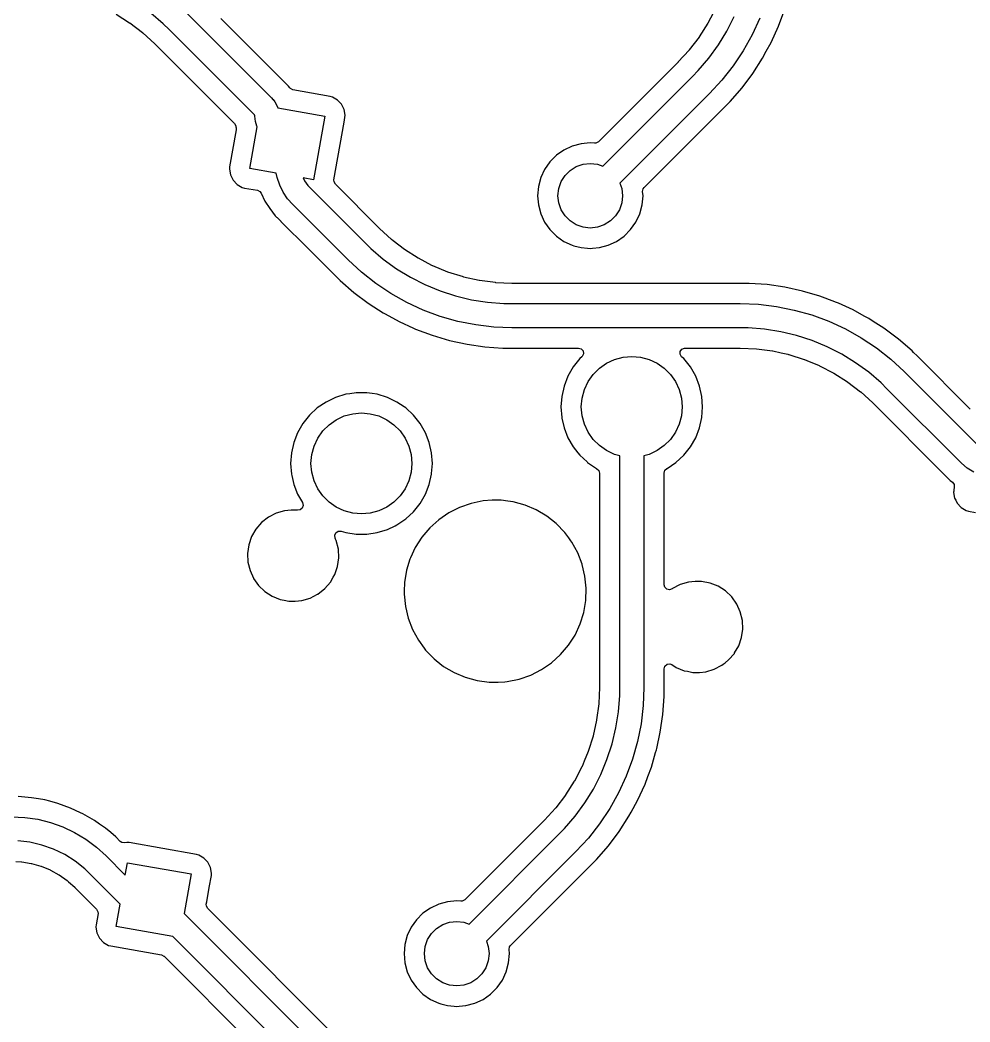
# Model space of a CAD drawing. Extents: x 68 to 346, y -197 to -84.
# Drawn here: x 151.36 to 174.89, y -158.45 to -133.65 of the extents above; entities that cross this region are included whole.
import ezdxf

# ---------------------------------------------------------------- set-up
doc = ezdxf.new("R2010")
doc.units = 0
doc.layers.add('BLACK', color=7, linetype='CONTINUOUS')

msp = doc.modelspace()

# ---------------------------------------------------------------- linework, layer by layer
at = {"layer": 'BLACK', "linetype": 'CONTINUOUS'}
for p, q in [((168.583, -133.374), (168.399, -133.728)), ((170.149, -133.8), (170.305, -133.382)), ((153.739, -133.504), (154.076, -133.718)), ((154.909, -133.743), (154.602, -133.481)), ((155.476, -133.462), (157.591, -135.577)), ((157.953, -135.231), (156.336, -133.614)), ((168.868, -133.924), (169.051, -133.564)), ((169.683, -133.607), (169.494, -134.016)), ((154.076, -133.718), (154.08, -133.721)), ((154.08, -133.721), (154.391, -133.96)), ((155.052, -133.886), (154.909, -133.743)), ((157.167, -136.001), (155.052, -133.886)), ((155.052, -133.886), (155.052, -133.886)), ((168.396, -133.733), (168.182, -134.07)), ((168.399, -133.728), (168.396, -133.733)), ((169.964, -134.206), (170.149, -133.8)), ((154.391, -133.96), (154.397, -133.965)), ((154.397, -133.965), (154.401, -133.968)), ((154.401, -133.968), (154.698, -134.24)), ((168.179, -134.074), (167.935, -134.391)), ((168.182, -134.07), (168.179, -134.074)), ((168.657, -134.268), (168.868, -133.924)), ((169.494, -134.016), (169.274, -134.41)), ((154.698, -134.24), (156.669, -136.212)), ((167.932, -134.395), (167.662, -134.689)), ((167.935, -134.391), (167.932, -134.395)), ((168.419, -134.595), (168.657, -134.268)), ((169.274, -134.41), (169.023, -134.785)), ((169.844, -134.425), (169.964, -134.206)), ((168.157, -134.903), (168.419, -134.595)), ((169.509, -134.972), (169.75, -134.597)), ((169.75, -134.597), (169.844, -134.425)), ((169.75, -134.597), (169.75, -134.597)), ((167.64, -134.712), (165.685, -136.667)), ((167.66, -134.692), (167.64, -134.712)), ((167.661, -134.69), (167.66, -134.692)), ((167.662, -134.689), (167.661, -134.69)), ((168.014, -135.045), (168.157, -134.903)), ((169.023, -134.785), (168.744, -135.139)), ((165.794, -137.266), (168.014, -135.045)), ((168.014, -135.045), (168.014, -135.045)), ((168.744, -135.139), (168.438, -135.47)), ((169.242, -135.329), (169.509, -134.972)), ((158.009, -135.286), (157.953, -135.231)), ((158.041, -135.331), (158.009, -135.286)), ((158.057, -135.349), (158.041, -135.331)), ((158.12, -135.38), (158.057, -135.349)), ((159.041, -135.543), (158.12, -135.38)), ((168.95, -135.666), (169.242, -135.329)), ((157.591, -135.577), (157.626, -135.619)), ((157.626, -135.619), (157.627, -135.62)), ((157.627, -135.62), (157.671, -135.674)), ((159.098, -135.56), (159.041, -135.543)), ((159.041, -135.543), (159.041, -135.543)), ((159.222, -135.632), (159.098, -135.56)), ((159.098, -135.56), (159.098, -135.56)), ((159.321, -135.737), (159.222, -135.632)), ((159.222, -135.632), (159.222, -135.632)), ((159.222, -135.632), (159.222, -135.632)), ((168.438, -135.47), (166.218, -137.69)), ((168.438, -135.47), (168.438, -135.47)), ((168.438, -135.47), (168.438, -135.47)), ((157.671, -135.674), (157.731, -135.786)), ((157.731, -135.786), (157.742, -135.822)), ((157.742, -135.822), (158.907, -136.027)), ((159.386, -135.866), (159.321, -135.737)), ((159.412, -136.007), (159.386, -135.866)), ((168.525, -136.091), (168.756, -135.86)), ((168.756, -135.86), (168.792, -135.824)), ((168.756, -135.86), (168.756, -135.86)), ((168.792, -135.824), (168.95, -135.666)), ((168.792, -135.824), (168.792, -135.824)), ((168.95, -135.666), (168.95, -135.666)), ((168.95, -135.666), (168.95, -135.666)), ((157.171, -136.005), (157.167, -136.001)), ((157.167, -136.001), (157.167, -136.001)), ((157.167, -136.001), (157.167, -136.001)), ((157.167, -136.001), (157.167, -136.001)), ((157.177, -136.016), (157.171, -136.005)), ((157.18, -136.027), (157.177, -136.016)), ((157.18, -136.033), (157.18, -136.027)), ((157.192, -136.159), (157.18, -136.033)), ((157.18, -136.033), (157.18, -136.033)), ((157.18, -136.033), (157.18, -136.033)), ((157.18, -136.033), (157.18, -136.033)), ((158.907, -136.027), (158.629, -137.603)), ((159.389, -136.176), (159.408, -136.067)), ((159.408, -136.067), (159.412, -136.007)), ((159.408, -136.067), (159.408, -136.067)), ((159.408, -136.067), (159.408, -136.067)), ((166.817, -137.799), (168.525, -136.091)), ((156.714, -136.367), (156.552, -137.286)), ((156.669, -136.212), (156.703, -136.273)), ((156.703, -136.273), (156.704, -136.28)), ((156.704, -136.28), (156.708, -136.302)), ((156.708, -136.302), (156.71, -136.308)), ((156.71, -136.308), (156.714, -136.367)), ((157.053, -137.325), (157.235, -136.292)), ((157.229, -136.28), (157.192, -136.159)), ((157.235, -136.292), (157.229, -136.28)), ((159.136, -137.609), (159.389, -136.176)), ((164.831, -136.869), (164.645, -137)), ((165.038, -136.773), (164.831, -136.869)), ((164.831, -136.869), (164.831, -136.869)), ((165.257, -136.714), (165.038, -136.773)), ((165.038, -136.773), (165.038, -136.773)), ((165.258, -136.714), (165.257, -136.714)), ((165.484, -136.694), (165.258, -136.714)), ((165.586, -136.703), (165.484, -136.694)), ((165.484, -136.694), (165.484, -136.694)), ((165.623, -136.701), (165.586, -136.703)), ((165.685, -136.667), (165.623, -136.701)), ((164.645, -137), (164.484, -137.16)), ((156.552, -137.286), (156.548, -137.338)), ((156.548, -137.338), (156.548, -137.345)), ((156.548, -137.345), (156.574, -137.487)), ((156.552, -137.286), (156.552, -137.286)), ((157.708, -137.441), (157.053, -137.325)), ((164.354, -137.347), (164.257, -137.553)), ((164.484, -137.16), (164.354, -137.347)), ((164.354, -137.347), (164.354, -137.347)), ((164.859, -137.501), (164.985, -137.374)), ((164.985, -137.374), (165.137, -137.279)), ((165.137, -137.279), (165.306, -137.22)), ((165.306, -137.22), (165.484, -137.2)), ((165.484, -137.2), (165.662, -137.22)), ((165.662, -137.22), (165.794, -137.266)), ((156.574, -137.487), (156.574, -137.487)), ((156.574, -137.487), (156.606, -137.55)), ((156.606, -137.55), (156.639, -137.615)), ((156.639, -137.615), (156.737, -137.72)), ((157.731, -137.553), (157.708, -137.441)), ((157.793, -137.737), (157.731, -137.553)), ((158.629, -137.603), (158.37, -137.557)), ((158.37, -137.557), (158.408, -137.633)), ((158.408, -137.633), (158.49, -137.746)), ((159.137, -137.657), (159.136, -137.609)), ((164.257, -137.553), (164.199, -137.773)), ((164.257, -137.553), (164.257, -137.553)), ((164.763, -137.652), (164.859, -137.501)), ((156.737, -137.72), (156.737, -137.72)), ((156.737, -137.72), (156.737, -137.72)), ((156.737, -137.72), (156.862, -137.793)), ((156.862, -137.793), (156.862, -137.793)), ((156.862, -137.793), (156.919, -137.81)), ((156.919, -137.81), (156.919, -137.81)), ((156.919, -137.81), (156.919, -137.81)), ((156.919, -137.81), (156.919, -137.81)), ((156.919, -137.81), (157.24, -137.866)), ((157.24, -137.866), (157.303, -137.897)), ((157.879, -137.912), (157.793, -137.737)), ((158.49, -137.746), (158.54, -137.796)), ((158.54, -137.796), (158.54, -137.796)), ((158.54, -137.796), (159.908, -139.164)), ((159.17, -137.718), (159.137, -137.657)), ((160.262, -138.81), (159.17, -137.718)), ((164.199, -137.773), (164.179, -138)), ((164.199, -137.773), (164.199, -137.773)), ((164.684, -138), (164.704, -137.822)), ((164.704, -137.822), (164.763, -137.652)), ((166.218, -137.69), (166.264, -137.822)), ((166.264, -137.822), (166.284, -138)), ((166.781, -137.898), (166.795, -137.829)), ((166.795, -137.829), (166.817, -137.799)), ((157.303, -137.897), (157.33, -137.935)), ((157.33, -137.935), (157.425, -138.131)), ((157.987, -138.074), (157.879, -137.912)), ((158.116, -138.22), (157.987, -138.074)), ((164.179, -138), (164.179, -138)), ((164.179, -138), (164.199, -138.226)), ((164.704, -138.178), (164.684, -138)), ((166.284, -138), (166.264, -138.178)), ((166.77, -138.226), (166.79, -138)), ((166.79, -138), (166.781, -137.898)), ((157.425, -138.131), (157.425, -138.131)), ((157.425, -138.131), (157.544, -138.32)), ((157.544, -138.32), (157.544, -138.32)), ((157.544, -138.32), (157.612, -138.405)), ((159.484, -139.588), (158.116, -138.22)), ((158.116, -138.22), (158.116, -138.22)), ((158.116, -138.22), (158.116, -138.22)), ((158.116, -138.22), (158.116, -138.22)), ((164.199, -138.226), (164.199, -138.226)), ((164.199, -138.226), (164.257, -138.446)), ((164.763, -138.347), (164.704, -138.178)), ((164.859, -138.498), (164.763, -138.347)), ((166.205, -138.347), (166.11, -138.498)), ((166.264, -138.178), (166.205, -138.347)), ((166.711, -138.446), (166.77, -138.226)), ((157.612, -138.405), (157.683, -138.495)), ((157.683, -138.495), (157.716, -138.528)), ((157.716, -138.528), (157.729, -138.541)), ((157.729, -138.541), (157.729, -138.541)), ((157.729, -138.541), (157.73, -138.542)), ((157.73, -138.542), (157.762, -138.574)), ((157.762, -138.574), (157.821, -138.633)), ((164.257, -138.446), (164.257, -138.446)), ((164.257, -138.446), (164.354, -138.652)), ((164.985, -138.625), (164.859, -138.498)), ((165.137, -138.72), (164.985, -138.625)), ((165.983, -138.625), (165.831, -138.72)), ((166.11, -138.498), (165.983, -138.625)), ((166.615, -138.652), (166.711, -138.446)), ((157.821, -138.633), (157.821, -138.633)), ((157.821, -138.633), (157.823, -138.635)), ((157.823, -138.635), (157.823, -138.635)), ((157.823, -138.635), (158.502, -139.314)), ((160.559, -139.082), (160.262, -138.81)), ((164.354, -138.652), (164.354, -138.652)), ((164.354, -138.652), (164.484, -138.839)), ((164.484, -138.839), (164.645, -139)), ((165.306, -138.779), (165.137, -138.72)), ((165.484, -138.8), (165.306, -138.779)), ((165.662, -138.779), (165.484, -138.8)), ((165.831, -138.72), (165.662, -138.779)), ((166.323, -139), (166.484, -138.839)), ((166.484, -138.839), (166.615, -138.652)), ((160.563, -139.085), (160.559, -139.082)), ((160.6, -139.114), (160.563, -139.085)), ((160.88, -139.329), (160.6, -139.114)), ((164.645, -139), (164.645, -139)), ((164.645, -139), (164.831, -139.13)), ((166.137, -139.13), (166.323, -139)), ((158.502, -139.314), (159.163, -139.975)), ((159.908, -139.164), (159.908, -139.164)), ((159.908, -139.164), (160.051, -139.307)), ((160.051, -139.307), (160.358, -139.569)), ((160.884, -139.332), (160.88, -139.329)), ((161.221, -139.546), (160.884, -139.332)), ((164.831, -139.13), (165.038, -139.226)), ((165.038, -139.226), (165.038, -139.226)), ((165.038, -139.226), (165.038, -139.226)), ((165.038, -139.226), (165.078, -139.237)), ((165.078, -139.237), (165.257, -139.285)), ((165.257, -139.285), (165.419, -139.299)), ((165.419, -139.299), (165.484, -139.305)), ((165.484, -139.305), (165.541, -139.3)), ((165.484, -139.305), (165.484, -139.305)), ((165.484, -139.305), (165.484, -139.305)), ((165.541, -139.3), (165.711, -139.285)), ((165.711, -139.285), (165.931, -139.226)), ((165.931, -139.226), (166.137, -139.13)), ((159.815, -139.894), (159.484, -139.588)), ((159.484, -139.588), (159.484, -139.588)), ((160.358, -139.569), (160.685, -139.807)), ((161.226, -139.549), (161.221, -139.546)), ((161.562, -139.724), (161.226, -139.549)), ((160.685, -139.807), (161.03, -140.018)), ((161.58, -139.733), (161.562, -139.724)), ((161.585, -139.736), (161.58, -139.733)), ((161.954, -139.889), (161.585, -139.736)), ((159.163, -139.975), (159.163, -139.975)), ((159.163, -139.975), (159.198, -140.011)), ((159.198, -140.011), (159.288, -140.1)), ((159.288, -140.1), (159.625, -140.392)), ((160.169, -140.173), (159.815, -139.894)), ((161.03, -140.018), (161.39, -140.201)), ((161.959, -139.89), (161.954, -139.889)), ((162.34, -140.011), (161.959, -139.89)), ((162.345, -140.012), (162.34, -140.011)), ((162.735, -140.098), (162.345, -140.012)), ((162.741, -140.099), (162.735, -140.098)), ((163.137, -140.151), (162.741, -140.099)), ((160.544, -140.424), (160.169, -140.173)), ((161.39, -140.201), (161.763, -140.356)), ((161.763, -140.356), (162.147, -140.481)), ((163.142, -140.152), (163.137, -140.151)), ((163.544, -140.169), (163.142, -140.152)), ((169.241, -140.169), (163.544, -140.169)), ((169.419, -140.17), (169.241, -140.169)), ((169.241, -140.169), (169.241, -140.169)), ((169.864, -140.201), (169.419, -140.17)), ((170.305, -140.265), (169.864, -140.201)), ((170.741, -140.36), (170.305, -140.265)), ((171.169, -140.485), (170.741, -140.36)), ((170.741, -140.36), (170.741, -140.36)), ((159.625, -140.392), (159.625, -140.392)), ((159.625, -140.392), (159.982, -140.659)), ((160.937, -140.644), (160.544, -140.424)), ((162.147, -140.481), (162.54, -140.575)), ((162.54, -140.575), (162.939, -140.638)), ((171.302, -140.535), (171.169, -140.485)), ((171.169, -140.485), (171.169, -140.485)), ((171.586, -140.641), (171.302, -140.535)), ((159.982, -140.659), (159.982, -140.659)), ((159.982, -140.659), (160.12, -140.748)), ((160.12, -140.748), (160.357, -140.9)), ((161.347, -140.833), (160.937, -140.644)), ((161.77, -140.989), (161.347, -140.833)), ((162.939, -140.638), (163.342, -140.67)), ((163.342, -140.67), (163.544, -140.67)), ((163.544, -140.67), (169.196, -140.67)), ((169.196, -140.67), (169.196, -140.67)), ((169.196, -140.67), (169.196, -140.67)), ((169.196, -140.67), (169.647, -140.688)), ((169.647, -140.688), (170.094, -140.741)), ((170.094, -140.741), (170.536, -140.829)), ((170.536, -140.829), (170.97, -140.951)), ((171.63, -140.661), (171.586, -140.641)), ((171.992, -140.826), (171.63, -140.661)), ((172.268, -140.977), (171.992, -140.826)), ((160.357, -140.9), (160.405, -140.926)), ((160.405, -140.926), (160.748, -141.114)), ((162.204, -141.111), (161.77, -140.989)), ((170.97, -140.951), (171.393, -141.107)), ((172.383, -141.04), (172.268, -140.977)), ((172.493, -141.11), (172.383, -141.04)), ((160.748, -141.114), (161.105, -141.277)), ((161.105, -141.277), (161.154, -141.299)), ((161.154, -141.299), (161.571, -141.455)), ((162.646, -141.199), (162.204, -141.111)), ((163.093, -141.252), (162.646, -141.199)), ((163.544, -141.27), (163.093, -141.252)), ((169.196, -141.27), (163.544, -141.27)), ((163.544, -141.27), (163.544, -141.27)), ((163.544, -141.27), (163.544, -141.27)), ((169.398, -141.27), (169.196, -141.27)), ((169.801, -141.302), (169.398, -141.27)), ((170.2, -141.365), (169.801, -141.302)), ((171.393, -141.107), (171.803, -141.296)), ((171.803, -141.296), (172.196, -141.516)), ((172.758, -141.281), (172.493, -141.11)), ((173.115, -141.548), (172.758, -141.281)), ((172.758, -141.281), (172.758, -141.281)), ((161.571, -141.455), (161.999, -141.58)), ((161.999, -141.58), (161.999, -141.58)), ((161.999, -141.58), (161.999, -141.58)), ((161.999, -141.58), (161.999, -141.58)), ((161.999, -141.58), (162.435, -141.675)), ((170.593, -141.459), (170.2, -141.365)), ((170.977, -141.584), (170.593, -141.459)), ((171.35, -141.739), (170.977, -141.584)), ((172.196, -141.516), (172.571, -141.767)), ((173.452, -141.84), (173.115, -141.548)), ((173.115, -141.548), (173.115, -141.548)), ((162.435, -141.675), (162.876, -141.739)), ((162.876, -141.739), (163.321, -141.77)), ((163.321, -141.77), (163.321, -141.77)), ((163.321, -141.77), (163.485, -141.77)), ((163.485, -141.77), (163.485, -141.77)), ((163.485, -141.77), (163.499, -141.77)), ((163.499, -141.77), (163.544, -141.77)), ((163.544, -141.77), (163.628, -141.77)), ((163.628, -141.77), (165.193, -141.77)), ((165.193, -141.77), (165.26, -141.79)), ((165.26, -141.79), (165.305, -141.843)), ((165.305, -141.843), (165.315, -141.912)), ((167.714, -141.856), (167.753, -141.798)), ((167.753, -141.798), (167.818, -141.771)), ((167.818, -141.771), (167.831, -141.77)), ((167.831, -141.77), (169.196, -141.77)), ((169.196, -141.77), (169.598, -141.788)), ((169.598, -141.788), (169.603, -141.789)), ((169.603, -141.789), (169.999, -141.841)), ((169.999, -141.841), (170.005, -141.842)), ((170.005, -141.842), (170.21, -141.887)), ((171.71, -141.922), (171.35, -141.739)), ((172.571, -141.767), (172.925, -142.046)), ((173.491, -141.879), (173.452, -141.84)), ((165.225, -142.033), (165.062, -142.239)), ((165.277, -141.985), (165.225, -142.033)), ((165.225, -142.033), (165.225, -142.033)), ((165.286, -141.976), (165.277, -141.985)), ((165.315, -141.912), (165.286, -141.976)), ((165.887, -142.145), (166.084, -142.053)), ((166.084, -142.053), (166.295, -141.996)), ((166.295, -141.996), (166.512, -141.977)), ((166.512, -141.977), (166.729, -141.996)), ((166.729, -141.996), (166.94, -142.053)), ((166.94, -142.053), (167.137, -142.145)), ((167.711, -141.925), (167.714, -141.856)), ((167.747, -141.985), (167.711, -141.925)), ((167.799, -142.033), (167.747, -141.985)), ((167.962, -142.239), (167.799, -142.033)), ((167.799, -142.033), (167.799, -142.033)), ((167.799, -142.033), (167.799, -142.033)), ((167.799, -142.033), (167.799, -142.033)), ((170.21, -141.887), (170.378, -141.924)), ((170.378, -141.924), (170.395, -141.928)), ((170.395, -141.928), (170.4, -141.929)), ((170.4, -141.929), (170.781, -142.05)), ((170.781, -142.05), (170.786, -142.051)), ((170.786, -142.051), (170.85, -142.078)), ((170.85, -142.078), (171.155, -142.204)), ((172.055, -142.133), (171.71, -141.922)), ((172.925, -142.046), (173.256, -142.352)), ((173.577, -141.965), (173.491, -141.879)), ((174.892, -143.28), (173.577, -141.965)), ((173.577, -141.965), (173.577, -141.965)), ((165.062, -142.239), (164.93, -142.466)), ((165.554, -142.424), (165.709, -142.27)), ((165.709, -142.27), (165.887, -142.145)), ((167.137, -142.145), (167.315, -142.27)), ((167.315, -142.27), (167.47, -142.424)), ((168.094, -142.466), (167.962, -142.239)), ((171.155, -142.204), (171.16, -142.207)), ((171.16, -142.207), (171.514, -142.391)), ((172.382, -142.371), (172.055, -142.133)), ((164.93, -142.466), (164.835, -142.71)), ((165.429, -142.602), (165.554, -142.424)), ((167.47, -142.424), (167.595, -142.602)), ((168.189, -142.71), (168.094, -142.466)), ((171.514, -142.391), (171.519, -142.394)), ((171.519, -142.394), (171.856, -142.608)), ((172.689, -142.633), (172.382, -142.371)), ((173.256, -142.352), (173.256, -142.352)), ((173.256, -142.352), (175.098, -144.194)), ((164.835, -142.71), (164.776, -142.966)), ((164.835, -142.71), (164.835, -142.71)), ((165.281, -143.01), (165.337, -142.8)), ((165.337, -142.8), (165.429, -142.602)), ((167.595, -142.602), (167.687, -142.8)), ((167.687, -142.8), (167.743, -143.01)), ((168.248, -142.966), (168.189, -142.71)), ((171.856, -142.608), (171.86, -142.611)), ((171.86, -142.611), (172.176, -142.854)), ((172.832, -142.776), (172.689, -142.633)), ((174.674, -144.618), (172.832, -142.776)), ((172.832, -142.776), (172.832, -142.776)), ((159.176, -142.992), (158.94, -143.106)), ((159.427, -142.915), (159.176, -142.992)), ((159.525, -142.9), (159.427, -142.915)), ((159.427, -142.915), (159.427, -142.915)), ((159.427, -142.915), (159.427, -142.915)), ((159.686, -142.876), (159.525, -142.9)), ((159.949, -142.876), (159.686, -142.876)), ((159.686, -142.876), (159.686, -142.876)), ((160.083, -142.896), (159.949, -142.876)), ((159.949, -142.876), (159.949, -142.876)), ((160.208, -142.915), (160.083, -142.896)), ((160.459, -142.992), (160.208, -142.915)), ((160.208, -142.915), (160.208, -142.915)), ((160.208, -142.915), (160.208, -142.915)), ((160.695, -143.106), (160.459, -142.992)), ((160.459, -142.992), (160.459, -142.992)), ((164.776, -142.966), (164.757, -143.227)), ((164.776, -142.966), (164.776, -142.966)), ((165.262, -143.227), (165.281, -143.01)), ((167.743, -143.01), (167.762, -143.227)), ((168.267, -143.227), (168.248, -142.966)), ((168.248, -142.966), (168.248, -142.966)), ((168.248, -142.966), (168.248, -142.966)), ((172.176, -142.854), (172.177, -142.855)), ((172.177, -142.855), (172.181, -142.858)), ((172.181, -142.858), (172.478, -143.13)), ((158.723, -143.254), (158.531, -143.432)), ((158.94, -143.106), (158.723, -143.254)), ((158.94, -143.106), (158.94, -143.106)), ((160.873, -143.227), (160.695, -143.106)), ((160.695, -143.106), (160.695, -143.106)), ((160.695, -143.106), (160.695, -143.106)), ((160.695, -143.106), (160.695, -143.106)), ((160.912, -143.254), (160.873, -143.227)), ((161.104, -143.432), (160.912, -143.254)), ((164.757, -143.227), (164.757, -143.227)), ((164.757, -143.227), (164.776, -143.489)), ((165.281, -143.445), (165.262, -143.227)), ((167.762, -143.227), (167.743, -143.445)), ((168.248, -143.489), (168.267, -143.227)), ((168.267, -143.227), (168.267, -143.227)), ((172.478, -143.13), (174.258, -144.91)), ((158.531, -143.432), (158.367, -143.637)), ((159.014, -143.669), (159.192, -143.544)), ((159.192, -143.544), (159.39, -143.452)), ((159.39, -143.452), (159.6, -143.395)), ((159.6, -143.395), (159.817, -143.376)), ((159.817, -143.376), (160.034, -143.395)), ((160.034, -143.395), (160.245, -143.452)), ((160.245, -143.452), (160.442, -143.544)), ((160.442, -143.544), (160.621, -143.669)), ((161.268, -143.637), (161.104, -143.432)), ((161.104, -143.432), (161.104, -143.432)), ((161.104, -143.432), (161.104, -143.432)), ((164.776, -143.489), (164.776, -143.489)), ((164.776, -143.489), (164.776, -143.489)), ((164.776, -143.489), (164.776, -143.489)), ((164.776, -143.489), (164.78, -143.504)), ((164.78, -143.504), (164.835, -143.745)), ((165.337, -143.655), (165.281, -143.445)), ((167.743, -143.445), (167.687, -143.655)), ((168.189, -143.745), (168.248, -143.489)), ((168.248, -143.489), (168.248, -143.489)), ((158.367, -143.637), (158.236, -143.865)), ((158.735, -144.001), (158.86, -143.823)), ((158.86, -143.823), (159.014, -143.669)), ((160.621, -143.669), (160.775, -143.823)), ((160.775, -143.823), (160.9, -144.001)), ((161.399, -143.865), (161.268, -143.637)), ((164.835, -143.745), (164.835, -143.745)), ((164.835, -143.745), (164.835, -143.745)), ((164.835, -143.745), (164.93, -143.989)), ((165.429, -143.852), (165.337, -143.655)), ((167.687, -143.655), (167.595, -143.852)), ((168.094, -143.989), (168.189, -143.745)), ((158.236, -143.865), (158.14, -144.109)), ((158.643, -144.199), (158.735, -144.001)), ((160.9, -144.001), (160.992, -144.199)), ((161.495, -144.109), (161.399, -143.865)), ((164.93, -143.989), (165.062, -144.216)), ((165.554, -144.031), (165.429, -143.852)), ((165.709, -144.185), (165.554, -144.031)), ((167.47, -144.031), (167.315, -144.185)), ((167.595, -143.852), (167.47, -144.031)), ((167.962, -144.216), (168.094, -143.989)), ((158.14, -144.109), (158.082, -144.365)), ((158.14, -144.109), (158.14, -144.109)), ((158.586, -144.409), (158.643, -144.199)), ((160.992, -144.199), (161.048, -144.409)), ((161.553, -144.365), (161.495, -144.109)), ((165.062, -144.216), (165.176, -144.36)), ((165.887, -144.31), (165.709, -144.185)), ((166.084, -144.402), (165.887, -144.31)), ((167.137, -144.31), (166.94, -144.402)), ((167.315, -144.185), (167.137, -144.31)), ((167.799, -144.421), (167.962, -144.216)), ((158.082, -144.365), (158.062, -144.626)), ((158.082, -144.365), (158.082, -144.365)), ((158.567, -144.626), (158.586, -144.409)), ((161.048, -144.409), (161.067, -144.626)), ((161.573, -144.626), (161.553, -144.365)), ((161.553, -144.365), (161.553, -144.365)), ((161.553, -144.365), (161.553, -144.365)), ((165.176, -144.36), (165.225, -144.421)), ((165.225, -144.421), (165.407, -144.59)), ((166.212, -144.436), (166.084, -144.402)), ((166.212, -150.17), (166.212, -144.436)), ((166.94, -144.402), (166.812, -144.436)), ((166.812, -144.436), (166.812, -150.17)), ((167.606, -144.6), (167.799, -144.421)), ((158.062, -144.626), (158.062, -144.626)), ((158.062, -144.626), (158.082, -144.888)), ((158.586, -144.843), (158.567, -144.626)), ((161.067, -144.626), (161.048, -144.843)), ((161.554, -144.873), (161.573, -144.626)), ((161.573, -144.626), (161.573, -144.626)), ((165.407, -144.59), (165.418, -144.6)), ((165.418, -144.6), (165.634, -144.748)), ((165.634, -144.748), (165.641, -144.751)), ((165.641, -144.751), (165.693, -144.798)), ((165.693, -144.798), (165.711, -144.863)), ((167.312, -144.863), (167.332, -144.796)), ((167.332, -144.796), (167.383, -144.751)), ((167.383, -144.751), (167.39, -144.748)), ((167.39, -144.748), (167.606, -144.6)), ((174.819, -144.742), (174.674, -144.618)), ((174.674, -144.618), (174.674, -144.618)), ((174.674, -144.618), (174.674, -144.618)), ((174.674, -144.618), (174.674, -144.618)), ((174.982, -144.842), (174.819, -144.742)), ((158.082, -144.888), (158.082, -144.888)), ((158.082, -144.888), (158.082, -144.888)), ((158.082, -144.888), (158.082, -144.888)), ((158.082, -144.888), (158.09, -144.924)), ((158.09, -144.924), (158.14, -145.144)), ((158.643, -145.054), (158.586, -144.843)), ((158.735, -145.251), (158.643, -145.054)), ((160.992, -145.054), (160.9, -145.251)), ((161.048, -144.843), (160.992, -145.054)), ((161.495, -145.144), (161.553, -144.888)), ((161.553, -144.888), (161.554, -144.873)), ((165.711, -144.863), (165.711, -150.17)), ((167.312, -147.628), (167.312, -144.863)), ((174.258, -144.91), (174.258, -144.91)), ((174.258, -144.91), (174.284, -144.936)), ((174.284, -144.936), (174.284, -144.936)), ((174.284, -144.936), (174.4, -145.052)), ((174.4, -145.052), (174.4, -145.052)), ((174.4, -145.052), (174.452, -145.092)), ((158.14, -145.144), (158.14, -145.144)), ((158.14, -145.144), (158.236, -145.388)), ((158.86, -145.43), (158.735, -145.251)), ((160.9, -145.251), (160.775, -145.43)), ((161.399, -145.388), (161.495, -145.144)), ((174.452, -145.092), (174.493, -145.148)), ((174.484, -145.314), (174.482, -145.336)), ((174.486, -145.284), (174.484, -145.314)), ((174.498, -145.212), (174.486, -145.284)), ((174.486, -145.284), (174.486, -145.284)), ((174.486, -145.284), (174.486, -145.284)), ((174.493, -145.148), (174.498, -145.212)), ((158.236, -145.388), (158.356, -145.597)), ((159.014, -145.584), (158.86, -145.43)), ((160.775, -145.43), (160.621, -145.584)), ((161.268, -145.615), (161.399, -145.388)), ((162.828, -145.554), (162.533, -145.614)), ((163.053, -145.539), (162.828, -145.554)), ((162.828, -145.554), (162.828, -145.554)), ((163.279, -145.539), (163.053, -145.539)), ((163.053, -145.539), (163.053, -145.539)), ((163.438, -145.56), (163.279, -145.539)), ((163.578, -145.579), (163.438, -145.56)), ((174.482, -145.336), (174.482, -145.343)), ((174.482, -145.343), (174.508, -145.485)), ((174.508, -145.485), (174.508, -145.485)), ((174.508, -145.485), (174.535, -145.539)), ((174.535, -145.539), (174.573, -145.613)), ((157.912, -145.797), (157.705, -145.857)), ((158.072, -145.782), (157.912, -145.797)), ((157.912, -145.797), (157.912, -145.797)), ((158.233, -145.782), (158.072, -145.782)), ((158.237, -145.782), (158.233, -145.782)), ((158.295, -145.774), (158.237, -145.782)), ((158.35, -145.73), (158.295, -145.774)), ((158.373, -145.664), (158.35, -145.73)), ((158.356, -145.597), (158.373, -145.664)), ((159.192, -145.709), (159.014, -145.584)), ((159.39, -145.801), (159.192, -145.709)), ((159.6, -145.857), (159.39, -145.801)), ((160.245, -145.801), (160.034, -145.857)), ((160.442, -145.709), (160.245, -145.801)), ((160.621, -145.584), (160.442, -145.709)), ((161.104, -145.82), (161.268, -145.615)), ((162.248, -145.713), (161.979, -145.849)), ((162.533, -145.614), (162.248, -145.713)), ((162.248, -145.713), (162.248, -145.713)), ((163.868, -145.658), (163.578, -145.579)), ((164.146, -145.776), (163.868, -145.658)), ((163.868, -145.658), (163.868, -145.658)), ((164.405, -145.93), (164.146, -145.776)), ((174.573, -145.613), (174.671, -145.718)), ((174.671, -145.718), (174.671, -145.718)), ((174.671, -145.718), (174.671, -145.718)), ((174.671, -145.718), (174.795, -145.791)), ((174.795, -145.791), (174.795, -145.791)), ((174.795, -145.791), (174.853, -145.808)), ((174.853, -145.808), (174.853, -145.808)), ((174.853, -145.808), (175.021, -145.838)), ((157.514, -145.956), (157.345, -146.089)), ((157.705, -145.857), (157.514, -145.956)), ((159.817, -145.876), (159.6, -145.857)), ((160.034, -145.857), (159.817, -145.876)), ((160.695, -146.146), (160.912, -145.999)), ((160.912, -145.999), (161.104, -145.82)), ((161.731, -146.019), (161.507, -146.221)), ((161.979, -145.849), (161.731, -146.019)), ((164.637, -146.113), (164.405, -145.93)), ((164.405, -145.93), (164.405, -145.93)), ((164.405, -145.93), (164.405, -145.93)), ((157.205, -146.251), (157.097, -146.437)), ((157.345, -146.089), (157.205, -146.251)), ((157.345, -146.089), (157.345, -146.089)), ((159.184, -146.34), (159.242, -146.302)), ((159.242, -146.302), (159.312, -146.302)), ((159.312, -146.302), (159.314, -146.303)), ((159.314, -146.303), (159.427, -146.338)), ((160.208, -146.338), (160.459, -146.26)), ((160.459, -146.26), (160.653, -146.167)), ((160.653, -146.167), (160.695, -146.146)), ((160.695, -146.146), (160.695, -146.146)), ((160.695, -146.146), (160.695, -146.146)), ((161.507, -146.221), (161.313, -146.451)), ((164.641, -146.116), (164.637, -146.113)), ((164.851, -146.333), (164.641, -146.116)), ((157.097, -146.437), (157.027, -146.641)), ((159.155, -146.404), (159.184, -146.34)), ((159.165, -146.473), (159.155, -146.404)), ((159.177, -146.5), (159.165, -146.473)), ((159.194, -146.537), (159.177, -146.5)), ((159.245, -146.746), (159.194, -146.537)), ((159.427, -146.338), (159.686, -146.377)), ((159.686, -146.377), (159.949, -146.377)), ((159.949, -146.377), (160.208, -146.338)), ((161.313, -146.451), (161.15, -146.705)), ((164.949, -146.467), (164.851, -146.333)), ((165.003, -146.54), (164.949, -146.467)), ((165.03, -146.576), (165.003, -146.54)), ((157.027, -146.641), (156.996, -146.853)), ((157.027, -146.641), (157.027, -146.641)), ((159.255, -146.961), (159.245, -146.746)), ((161.15, -146.705), (161.032, -146.961)), ((161.15, -146.705), (161.15, -146.705)), ((165.174, -146.84), (165.03, -146.576)), ((156.996, -146.853), (156.996, -146.853)), ((156.996, -146.853), (157.007, -147.068)), ((159.224, -147.174), (159.255, -146.961)), ((161.018, -146.998), (160.934, -147.266)), ((161.024, -146.979), (161.018, -146.998)), ((161.032, -146.961), (161.024, -146.979)), ((165.283, -147.121), (165.174, -146.84)), ((157.007, -147.068), (157.057, -147.277)), ((157.057, -147.277), (157.057, -147.277)), ((157.057, -147.277), (157.146, -147.47)), ((159.154, -147.377), (159.224, -147.174)), ((160.934, -147.266), (160.899, -147.476)), ((165.284, -147.128), (165.283, -147.121)), ((165.283, -147.121), (165.283, -147.121)), ((165.283, -147.121), (165.283, -147.121)), ((165.353, -147.414), (165.284, -147.128)), ((157.146, -147.47), (157.146, -147.472)), ((157.146, -147.472), (157.271, -147.647)), ((159.047, -147.562), (159.115, -147.444)), ((159.115, -147.444), (159.154, -147.377)), ((160.899, -147.476), (160.884, -147.563)), ((165.383, -147.714), (165.353, -147.414)), ((168.078, -147.546), (167.917, -147.561)), ((168.239, -147.546), (168.078, -147.546)), ((168.45, -147.587), (168.239, -147.546)), ((168.239, -147.546), (168.239, -147.546)), ((157.271, -147.647), (157.271, -147.647)), ((157.271, -147.647), (157.271, -147.647)), ((157.271, -147.647), (157.427, -147.796)), ((157.427, -147.796), (157.427, -147.796)), ((157.427, -147.796), (157.427, -147.796)), ((157.427, -147.796), (157.608, -147.912)), ((158.737, -147.858), (158.906, -147.725)), ((158.906, -147.725), (159.047, -147.563)), ((159.047, -147.563), (159.047, -147.562)), ((160.876, -147.796), (160.874, -147.865)), ((160.884, -147.563), (160.876, -147.796)), ((165.373, -148.015), (165.383, -147.714)), ((167.329, -147.69), (167.312, -147.628)), ((167.38, -147.738), (167.329, -147.69)), ((167.448, -147.752), (167.38, -147.738)), ((167.513, -147.726), (167.448, -147.752)), ((167.52, -147.72), (167.513, -147.726)), ((167.692, -147.631), (167.52, -147.72)), ((167.711, -147.622), (167.692, -147.631)), ((167.917, -147.561), (167.711, -147.622)), ((167.711, -147.622), (167.711, -147.622)), ((167.711, -147.622), (167.711, -147.622)), ((167.917, -147.561), (167.917, -147.561)), ((168.649, -147.666), (168.45, -147.587)), ((168.83, -147.783), (168.649, -147.666)), ((168.986, -147.931), (168.83, -147.783)), ((157.608, -147.912), (157.807, -147.992)), ((157.807, -147.992), (157.903, -148.01)), ((157.903, -148.01), (158.018, -148.033)), ((158.018, -148.033), (158.018, -148.033)), ((158.018, -148.033), (158.179, -148.033)), ((158.179, -148.033), (158.34, -148.017)), ((158.179, -148.033), (158.179, -148.033)), ((158.34, -148.017), (158.546, -147.957)), ((158.546, -147.957), (158.725, -147.865)), ((158.725, -147.865), (158.737, -147.858)), ((160.874, -147.865), (160.904, -148.164)), ((165.323, -148.312), (165.373, -148.015)), ((169.11, -148.106), (168.986, -147.931)), ((168.986, -147.931), (168.986, -147.931)), ((168.986, -147.931), (168.986, -147.931)), ((160.904, -148.164), (160.904, -148.164)), ((160.904, -148.164), (160.974, -148.457)), ((169.2, -148.302), (169.11, -148.106)), ((160.974, -148.457), (160.974, -148.457)), ((160.974, -148.457), (161.082, -148.739)), ((165.233, -148.6), (165.323, -148.312)), ((169.25, -148.51), (169.2, -148.302)), ((169.261, -148.725), (169.25, -148.51)), ((161.082, -148.739), (161.082, -148.739)), ((161.082, -148.739), (161.227, -149.003)), ((165.106, -148.873), (165.233, -148.6)), ((169.23, -148.938), (169.261, -148.725)), ((161.227, -149.003), (161.227, -149.003)), ((161.227, -149.003), (161.372, -149.199)), ((164.944, -149.127), (165.106, -148.873)), ((169.16, -149.141), (169.23, -148.938)), ((161.372, -149.199), (161.406, -149.245)), ((161.406, -149.245), (161.615, -149.462)), ((164.75, -149.357), (164.944, -149.127)), ((169.058, -149.318), (169.16, -149.141)), ((169.16, -149.141), (169.16, -149.141)), ((161.615, -149.462), (161.671, -149.506)), ((161.671, -149.506), (161.852, -149.649)), ((164.526, -149.559), (164.75, -149.357)), ((168.822, -149.56), (168.911, -149.49)), ((168.911, -149.49), (169.052, -149.327)), ((169.052, -149.327), (169.058, -149.318)), ((161.852, -149.649), (161.852, -149.649)), ((161.852, -149.649), (161.852, -149.649)), ((161.852, -149.649), (162.111, -149.802)), ((164.009, -149.866), (164.278, -149.73)), ((164.278, -149.73), (164.526, -149.559)), ((167.312, -149.71), (167.332, -149.643)), ((167.312, -150.17), (167.312, -149.71)), ((167.332, -149.643), (167.385, -149.597)), ((167.385, -149.597), (167.454, -149.587)), ((167.454, -149.587), (167.504, -149.606)), ((167.504, -149.606), (167.613, -149.676)), ((167.613, -149.676), (167.813, -149.756)), ((167.813, -149.756), (167.888, -149.771)), ((167.888, -149.771), (168.024, -149.797)), ((168.185, -149.797), (168.345, -149.782)), ((168.345, -149.782), (168.551, -149.721)), ((168.551, -149.721), (168.743, -149.622)), ((168.743, -149.622), (168.775, -149.597)), ((168.775, -149.597), (168.822, -149.56)), ((162.111, -149.802), (162.389, -149.92)), ((162.389, -149.92), (162.679, -150)), ((162.679, -150), (162.978, -150.04)), ((163.204, -150.04), (163.368, -150.029)), ((163.368, -150.029), (163.429, -150.025)), ((163.429, -150.025), (163.724, -149.965)), ((163.724, -149.965), (164.009, -149.866)), ((168.024, -149.797), (168.024, -149.797)), ((168.024, -149.797), (168.185, -149.797)), ((168.185, -149.797), (168.185, -149.797)), ((162.978, -150.04), (162.978, -150.04)), ((162.978, -150.04), (163.204, -150.04)), ((165.711, -150.17), (165.694, -150.572)), ((166.212, -150.372), (166.212, -150.17)), ((166.212, -150.17), (166.212, -150.17)), ((166.812, -150.17), (166.794, -150.621)), ((166.812, -150.17), (166.812, -150.17)), ((167.312, -150.393), (167.312, -150.17)), ((166.18, -150.775), (166.212, -150.372)), ((167.281, -150.838), (167.312, -150.393)), ((167.312, -150.393), (167.312, -150.393)), ((165.693, -150.578), (165.641, -150.974)), ((165.694, -150.572), (165.693, -150.578)), ((166.117, -151.174), (166.18, -150.775)), ((166.794, -150.621), (166.741, -151.069)), ((165.64, -150.979), (165.554, -151.369)), ((165.641, -150.974), (165.64, -150.979)), ((167.217, -151.279), (167.281, -150.838)), ((166.023, -151.567), (166.117, -151.174)), ((166.741, -151.069), (166.653, -151.511)), ((165.553, -151.374), (165.432, -151.755)), ((165.554, -151.369), (165.553, -151.374)), ((166.653, -151.511), (166.531, -151.945)), ((167.13, -151.68), (167.217, -151.279)), ((165.431, -151.76), (165.334, -151.993)), ((165.432, -151.755), (165.431, -151.76)), ((165.898, -151.951), (166.023, -151.567)), ((167.103, -151.782), (167.122, -151.715)), ((167.122, -151.715), (167.13, -151.68)), ((165.334, -151.993), (165.279, -152.125)), ((165.743, -152.325), (165.898, -151.951)), ((166.531, -151.945), (166.375, -152.368)), ((166.997, -152.143), (167.103, -151.782)), ((165.275, -152.134), (165.091, -152.489)), ((165.278, -152.129), (165.275, -152.134)), ((165.279, -152.125), (165.278, -152.129)), ((166.912, -152.371), (166.997, -152.143)), ((166.997, -152.143), (166.997, -152.143)), ((165.088, -152.493), (164.874, -152.83)), ((165.091, -152.489), (165.088, -152.493)), ((165.56, -152.685), (165.743, -152.325)), ((166.375, -152.368), (166.186, -152.777)), ((166.841, -152.561), (166.912, -152.371)), ((165.349, -153.029), (165.56, -152.685)), ((166.656, -152.966), (166.841, -152.561)), ((151.649, -152.899), (151.317, -152.869)), ((151.82, -152.929), (151.649, -152.899)), ((151.977, -152.956), (151.82, -152.929)), ((152.097, -152.988), (151.977, -152.956)), ((151.977, -152.956), (151.977, -152.956)), ((151.977, -152.956), (151.977, -152.956)), ((152.299, -153.043), (152.097, -152.988)), ((164.871, -152.835), (164.627, -153.151)), ((164.874, -152.83), (164.871, -152.835)), ((166.186, -152.777), (165.966, -153.17)), ((166.499, -153.254), (166.656, -152.966)), ((152.613, -153.157), (152.299, -153.043)), ((152.861, -153.272), (152.613, -153.157)), ((152.613, -153.157), (152.613, -153.157)), ((152.613, -153.157), (152.613, -153.157)), ((164.624, -153.156), (164.353, -153.452)), ((164.627, -153.151), (164.624, -153.156)), ((165.111, -153.356), (165.349, -153.029)), ((165.966, -153.17), (165.715, -153.545)), ((166.442, -153.358), (166.499, -153.254)), ((151.151, -153.37), (151.476, -153.386)), ((151.476, -153.386), (151.798, -153.434)), ((151.798, -153.434), (152.113, -153.513)), ((152.915, -153.298), (152.861, -153.272)), ((153.203, -153.464), (152.915, -153.298)), ((153.329, -153.552), (153.203, -153.464)), ((164.353, -153.452), (162.377, -155.428)), ((164.849, -153.663), (165.111, -153.356)), ((166.201, -153.733), (166.442, -153.358)), ((152.113, -153.513), (152.42, -153.622)), ((152.42, -153.622), (152.714, -153.762)), ((153.476, -153.655), (153.329, -153.552)), ((153.606, -153.764), (153.476, -153.655)), ((153.476, -153.655), (153.476, -153.655)), ((153.476, -153.655), (153.476, -153.655)), ((164.706, -153.806), (164.849, -153.663)), ((165.715, -153.545), (165.436, -153.899)), ((165.934, -154.09), (166.201, -153.733)), ((151.606, -154.004), (151.303, -153.97)), ((152.714, -153.762), (152.993, -153.929)), ((152.993, -153.929), (153.254, -154.123)), ((153.732, -153.87), (153.606, -153.764)), ((153.842, -153.98), (153.732, -153.87)), ((153.732, -153.87), (153.732, -153.87)), ((153.883, -154.007), (153.842, -153.98)), ((162.486, -156.026), (164.706, -153.806)), ((164.706, -153.806), (164.706, -153.806)), ((165.436, -153.899), (165.13, -154.23)), ((151.904, -154.072), (151.606, -154.004)), ((152.192, -154.173), (151.904, -154.072)), ((152.467, -154.305), (152.192, -154.173)), ((153.254, -154.123), (153.496, -154.341)), ((153.952, -154.014), (153.883, -154.007)), ((154.003, -154.005), (153.952, -154.014)), ((154.015, -154.006), (154.003, -154.005)), ((154.003, -154.005), (154.003, -154.005)), ((154.063, -154.009), (154.015, -154.006)), ((155.733, -154.303), (154.063, -154.009)), ((154.063, -154.009), (154.063, -154.009)), ((154.063, -154.009), (154.063, -154.009)), ((165.13, -154.23), (162.91, -156.451)), ((165.13, -154.23), (165.13, -154.23)), ((165.13, -154.23), (165.13, -154.23)), ((165.13, -154.23), (165.13, -154.23)), ((165.642, -154.427), (165.934, -154.09)), ((151.26, -154.477), (151.395, -154.484)), ((151.395, -154.484), (151.402, -154.485)), ((151.402, -154.485), (151.64, -154.525)), ((152.725, -154.468), (152.467, -154.305)), ((152.963, -154.658), (152.725, -154.468)), ((153.496, -154.341), (153.496, -154.341)), ((153.496, -154.341), (153.496, -154.341)), ((153.496, -154.341), (153.496, -154.341)), ((153.496, -154.341), (153.969, -154.815)), ((155.79, -154.32), (155.733, -154.303)), ((155.733, -154.303), (155.733, -154.303)), ((155.914, -154.393), (155.79, -154.32)), ((155.79, -154.32), (155.79, -154.32)), ((156.013, -154.498), (155.914, -154.393)), ((155.914, -154.393), (155.914, -154.393)), ((155.914, -154.393), (155.914, -154.393)), ((165.484, -154.584), (165.642, -154.427)), ((165.642, -154.427), (165.642, -154.427)), ((165.642, -154.427), (165.642, -154.427)), ((151.64, -154.525), (151.647, -154.527)), ((151.647, -154.527), (151.879, -154.594)), ((151.879, -154.594), (151.886, -154.596)), ((151.886, -154.596), (152.109, -154.689)), ((152.109, -154.689), (152.115, -154.692)), ((152.115, -154.692), (152.326, -154.808)), ((153.071, -154.765), (152.963, -154.658)), ((153.969, -154.815), (154.023, -154.51)), ((154.023, -154.51), (155.599, -154.788)), ((156.078, -154.626), (156.013, -154.498)), ((156.104, -154.768), (156.078, -154.626)), ((165.217, -154.851), (165.448, -154.621)), ((165.448, -154.62), (165.484, -154.584)), ((165.448, -154.621), (165.448, -154.62)), ((165.484, -154.584), (165.484, -154.584)), ((152.326, -154.808), (152.332, -154.812)), ((152.332, -154.812), (152.529, -154.952)), ((152.529, -154.952), (152.535, -154.956)), ((152.535, -154.956), (152.562, -154.98)), ((152.562, -154.98), (152.716, -155.118)), ((153.071, -154.766), (153.071, -154.765)), ((153.842, -155.536), (153.071, -154.766)), ((155.599, -154.788), (155.426, -155.767)), ((156.049, -155.119), (156.1, -154.828)), ((156.1, -154.828), (156.104, -154.768)), ((156.1, -154.828), (156.1, -154.828)), ((156.1, -154.828), (156.1, -154.828)), ((163.509, -156.56), (165.217, -154.851)), ((152.716, -155.118), (152.718, -155.12)), ((152.718, -155.12), (153.258, -155.66)), ((155.985, -155.478), (156.049, -155.119)), ((155.975, -155.534), (155.985, -155.478)), ((161.949, -155.475), (161.73, -155.533)), ((161.95, -155.475), (161.949, -155.475)), ((162.176, -155.455), (161.95, -155.475)), ((162.278, -155.464), (162.176, -155.455)), ((162.176, -155.455), (162.176, -155.455)), ((162.315, -155.461), (162.278, -155.464)), ((162.377, -155.428), (162.315, -155.461)), ((153.258, -155.66), (153.292, -155.722)), ((153.292, -155.722), (153.293, -155.77)), ((153.745, -156.086), (153.842, -155.536)), ((155.976, -155.581), (155.975, -155.534)), ((156.01, -155.643), (155.976, -155.581)), ((161.642, -161.275), (156.01, -155.643)), ((161.523, -155.63), (161.337, -155.76)), ((161.73, -155.533), (161.523, -155.63)), ((161.523, -155.63), (161.523, -155.63)), ((161.73, -155.533), (161.73, -155.533)), ((153.293, -155.77), (153.244, -156.046)), ((155.426, -155.767), (161.288, -161.629)), ((161.176, -155.921), (161.046, -156.107)), ((161.337, -155.76), (161.176, -155.921)), ((161.829, -156.039), (161.998, -155.98)), ((161.998, -155.98), (162.176, -155.96)), ((162.176, -155.96), (162.354, -155.98)), ((162.354, -155.98), (162.486, -156.026)), ((153.244, -156.046), (153.24, -156.098)), ((153.24, -156.098), (153.24, -156.106)), ((153.24, -156.106), (153.266, -156.247)), ((153.244, -156.046), (153.244, -156.046)), ((155.143, -156.332), (153.745, -156.086)), ((161.046, -156.107), (160.949, -156.314)), ((161.046, -156.107), (161.046, -156.107)), ((161.551, -156.261), (161.677, -156.135)), ((161.677, -156.135), (161.829, -156.039)), ((153.266, -156.247), (153.266, -156.247)), ((153.266, -156.247), (153.298, -156.31)), ((153.298, -156.31), (153.331, -156.376)), ((153.331, -156.376), (153.429, -156.481)), ((153.429, -156.481), (153.429, -156.481)), ((153.429, -156.481), (153.429, -156.481)), ((153.429, -156.481), (153.554, -156.554)), ((160.864, -162.053), (155.143, -156.332)), ((160.949, -156.314), (160.891, -156.533)), ((160.949, -156.314), (160.949, -156.314)), ((161.396, -156.582), (161.455, -156.413)), ((161.455, -156.413), (161.551, -156.261)), ((162.91, -156.451), (162.956, -156.582)), ((153.554, -156.554), (153.554, -156.554)), ((153.554, -156.554), (153.611, -156.57)), ((153.611, -156.57), (153.611, -156.57)), ((153.611, -156.57), (153.611, -156.57)), ((153.611, -156.57), (153.611, -156.57)), ((153.611, -156.57), (154.862, -156.791)), ((160.891, -156.533), (160.871, -156.76)), ((160.891, -156.533), (160.891, -156.533)), ((161.376, -156.76), (161.396, -156.582)), ((162.956, -156.582), (162.976, -156.76)), ((163.473, -156.658), (163.487, -156.59)), ((163.482, -156.76), (163.473, -156.658)), ((163.487, -156.59), (163.509, -156.56)), ((154.862, -156.791), (154.925, -156.822)), ((154.925, -156.822), (154.928, -156.826)), ((154.928, -156.826), (160.543, -162.44)), ((160.871, -156.76), (160.871, -156.76)), ((160.871, -156.76), (160.891, -156.987)), ((161.396, -156.938), (161.376, -156.76)), ((161.455, -157.107), (161.396, -156.938)), ((162.956, -156.938), (162.897, -157.107)), ((162.976, -156.76), (162.956, -156.938)), ((163.462, -156.987), (163.482, -156.76)), ((160.891, -156.987), (160.891, -156.987)), ((160.891, -156.987), (160.949, -157.207)), ((160.949, -157.207), (160.949, -157.207)), ((160.949, -157.207), (161.046, -157.413)), ((161.551, -157.259), (161.455, -157.107)), ((162.897, -157.107), (162.802, -157.259)), ((163.307, -157.413), (163.403, -157.207)), ((163.403, -157.207), (163.462, -156.987)), ((161.046, -157.413), (161.046, -157.413)), ((161.046, -157.413), (161.176, -157.599)), ((161.677, -157.386), (161.551, -157.259)), ((161.829, -157.481), (161.677, -157.386)), ((162.675, -157.386), (162.523, -157.481)), ((162.802, -157.259), (162.675, -157.386)), ((163.176, -157.599), (163.307, -157.413)), ((161.176, -157.599), (161.337, -157.76)), ((161.998, -157.54), (161.829, -157.481)), ((162.176, -157.56), (161.998, -157.54)), ((162.354, -157.54), (162.176, -157.56)), ((162.523, -157.481), (162.354, -157.54)), ((163.015, -157.76), (163.176, -157.599)), ((161.337, -157.76), (161.337, -157.76)), ((161.337, -157.76), (161.523, -157.891)), ((161.523, -157.891), (161.73, -157.987)), ((162.623, -157.987), (162.829, -157.891)), ((162.829, -157.891), (163.015, -157.76)), ((161.73, -157.987), (161.73, -157.987)), ((161.73, -157.987), (161.73, -157.987)), ((161.73, -157.987), (161.783, -158.001)), ((161.783, -158.001), (161.95, -158.046)), ((161.95, -158.046), (162.111, -158.06)), ((162.111, -158.06), (162.176, -158.066)), ((162.176, -158.066), (162.233, -158.061)), ((162.176, -158.066), (162.176, -158.066)), ((162.176, -158.066), (162.176, -158.066)), ((162.233, -158.061), (162.403, -158.046)), ((162.403, -158.046), (162.623, -157.987))]:
    msp.add_line(p, q, dxfattribs=at)

doc.saveas('drawing.dxf')
